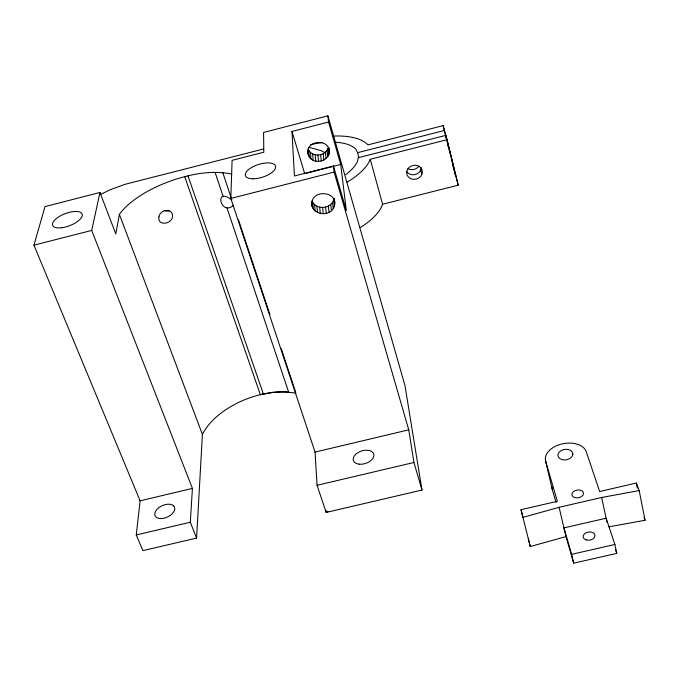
<?xml version="1.0" encoding="UTF-8"?>
<svg xmlns="http://www.w3.org/2000/svg" width="679" height="679" viewBox="0 0 679 679"><rect width="100%" height="100%" fill="white"/><g stroke="black" fill="none" stroke-linecap="round" stroke-linejoin="round"><path stroke-width="1.02" d="M230.835 198.421L232.091 160.363L263.808 152.206L263.579 132.456L327.864 115.837L405.007 385.731L421.982 490.043L326.175 512.433L317.059 485.298L315.056 452.095L230.835 198.421L334.119 172.101L333.44 166.016L294.414 175.98L291.987 131.454L328.551 122.016L327.864 115.837M119.394 214.377L115.778 233.932L99.966 192.471L44.992 206.611L33.95 245.161L140.103 500.822L136.258 534.959L142.896 550.644L196.587 538.065L202.41 434.45L119.394 214.377A70.591 30.173 -19.2 0 1 184.739 176.667C200.033 172.585 216.228 170.828 231.836 174.087M196.587 538.065L190.307 522.244L192.429 488.405L91.716 230.427L99.966 192.471M311.78 203.81C311.865 188.889 338.38 191.105 334.399 206.11C330.724 218.29 309.887 214.887 311.619 201.714M329.256 151.714C329.137 137.421 304.413 140.629 308.207 154.506C311.975 167.042 333.245 160.838 328.865 148.056M308.071 148.862C311.364 157.587 325.64 156.688 328.186 147.818L328.874 154.226M312.06 200.959C315.701 210.184 330.885 209.2 333.728 199.821L334.399 206.11M233.423 205.228C220.981 217.042 213.401 185.995 231.853 199.898L222.797 172.593M327.957 511.363L326.175 512.433L326.03 510.345M100.127 194.61L110.388 189.696L124.902 184.349L263.588 148.981M261.958 394.389C270.649 392.318 279.816 390.934 288.719 392.309L226.888 207.638M639.177 490.561L601.662 497.486L559.114 507.298L522.966 517.364L521.014 509.7L557.366 501.297L545.577 460.956A20.905 13.334 -10.2 0 1 562.017 443.93A20.905 13.334 -10.2 0 1 586.181 451.467L599.65 491.52L636.35 483.041L639.177 490.561L645.05 520.275L609.021 526.802M528.296 538.744L530.282 546.527L565.972 536.605L559.114 507.298M450.771 156.026L443.183 125.615L367.942 144.873A64.997 27.915 -16.6 0 0 333.151 136.08M335.766 142.276A51.893 22.28 -16.6 0 1 355.991 149.405L357.553 152.673L444.533 130.436M360.243 227.609A63.911 29.299 -16.6 0 0 382.591 204.243L458.198 185.18L445.899 135.333L358.088 157.757L357.629 160.957A51.893 22.28 -16.6 0 1 345.747 174.673M305.694 173.417L319.699 169.843M321.702 169.334L340.705 164.488L328.551 122.016M347.241 182.091A64.997 27.915 -16.6 0 0 370.25 159.293L447.113 139.687M33.95 245.161L91.716 230.427M315.056 452.095L408.75 429.832L334.119 172.101M140.103 500.822L192.429 488.405M317.059 485.298L413.952 462.484L408.75 429.832M136.258 534.959L190.307 522.244M614.877 544.49L606.109 518.221L563.935 527.897L571.625 554.336L614.877 544.49L616.77 553.377L573.687 563.163L565.972 536.605M295.985 393.09L284.908 391.902L272.873 392.445L260.371 394.677A64.497 37.099 -20.4 0 0 202.41 434.45M308.894 147.318L320.743 150.543L325.861 153.098M643.989 517.406L645.05 520.275M184.739 176.667L260.371 394.677L263.359 393.947L187.981 175.836M215.124 172.508L223.213 196.664M615.471 549.464L616.77 553.377M238.499 219.903L269.911 314.547M281.276 348.785L295.645 392.08M291.987 131.454L304.701 173.671M413.952 462.484L421.982 490.043M545.577 460.956L552.29 489.534L556.067 502.528M333.44 166.016L346.324 210.558L340.705 164.488M454.667 172.432L455.507 175.471L451.272 158.071M458.198 185.18L445.899 135.333M357.553 152.673L358.962 157.715M370.25 159.293L382.591 204.243M521.014 509.7L530.282 546.527M443.183 125.615L446.663 139.866M447.902 144.958L448.649 148.014M452.621 164.301L454.107 170.404M420.7 169.937L421.761 174.452M571.625 554.336L573.687 563.163M601.662 497.486L606.941 522.117M636.35 483.041L637.369 488.142M334.255 198.226L334.815 203.462M328.712 147.385L328.908 149.202M334.221 198.726L334.45 200.814M327.117 150.152L327.787 156.577M332.566 202.283L333.228 208.597M325.419 152.164L326.073 158.597M330.741 204.413L331.377 210.736M323.221 153.717L323.858 160.159M328.364 206.051L328.992 212.391M320.666 154.702L321.277 161.161M325.614 207.103L326.217 213.444M317.933 155.067L318.519 161.526M322.669 207.494L323.246 213.843M315.2 154.778L315.752 161.237M319.724 207.197L320.276 213.537M312.646 153.861L313.18 160.312M316.983 206.229L317.509 212.561M310.456 152.368L310.974 158.81M314.632 204.651L315.132 210.982M308.775 150.398L309.276 156.832M312.824 202.58L313.308 208.894M307.927 150.848L308.207 154.506M311.848 202.249L312.162 206.45M552.29 489.534A20.65 13.538 -9.8 0 1 552.044 486.936M169.139 210.804A6.646 5.848 6.8 0 1 164.089 210.295M418.951 166.109A7.758 6.934 -13.2 0 1 408.334 168.799M421.252 167.696A7.817 6.977 -13.2 0 1 420.912 169.512L420.063 171.218A7.817 6.977 -13.2 0 1 406.628 171.405M310.651 144.61A51.893 22.28 -16.6 0 1 322.457 142.666M158.937 216.932C157.316 226.192 171.388 224.333 172.441 217.025C173.977 207.664 159.709 209.107 158.937 216.932M572.889 454.234C571.769 460.99 558.741 462.399 557.832 454.972C559.029 448.284 571.888 446.884 572.889 454.234M407.858 168.884L407.01 170.599A7.868 7.002 -13.1 0 0 411.253 178.857A7.868 7.002 -13.1 0 0 421.124 175.742L421.973 174.036A7.868 7.002 -13.1 0 0 417.746 165.744A7.868 7.002 -13.1 0 0 407.858 168.884M173.671 505.914L172.203 504.896A10.609 6.264 -24.4 0 0 159.158 507.425A10.609 6.264 -24.4 0 0 155.788 516.795L157.239 517.839A10.609 6.264 -24.4 0 0 170.361 515.336A10.609 6.264 -24.4 0 0 173.671 505.914M574.485 497.52A5.916 3.913 -9.6 0 0 583.558 493.591A5.916 3.913 -9.6 0 0 575.054 490.645A5.916 3.913 -9.6 0 0 574.485 497.52M586.079 539.915A5.992 4.116 -8.8 0 0 595.016 535.612A5.992 4.116 -8.8 0 0 586.096 532.743A5.992 4.116 -8.8 0 0 586.079 539.915M61.908 227.711A15.812 6.417 -21 0 0 82.167 214.063A15.812 6.417 -21 0 0 58.088 217.28A15.812 6.417 -21 0 0 61.908 227.711M253.021 178.789A15.804 6.671 -17.5 0 0 275.666 166.881A15.804 6.671 -17.5 0 0 252.69 166.864A15.804 6.671 -17.5 0 0 253.021 178.789M359.31 464.19A10.669 6.544 -17.7 0 0 373.849 454.565A10.669 6.544 -17.7 0 0 357.477 452.935A10.669 6.544 -17.7 0 0 359.31 464.19"/></g></svg>
